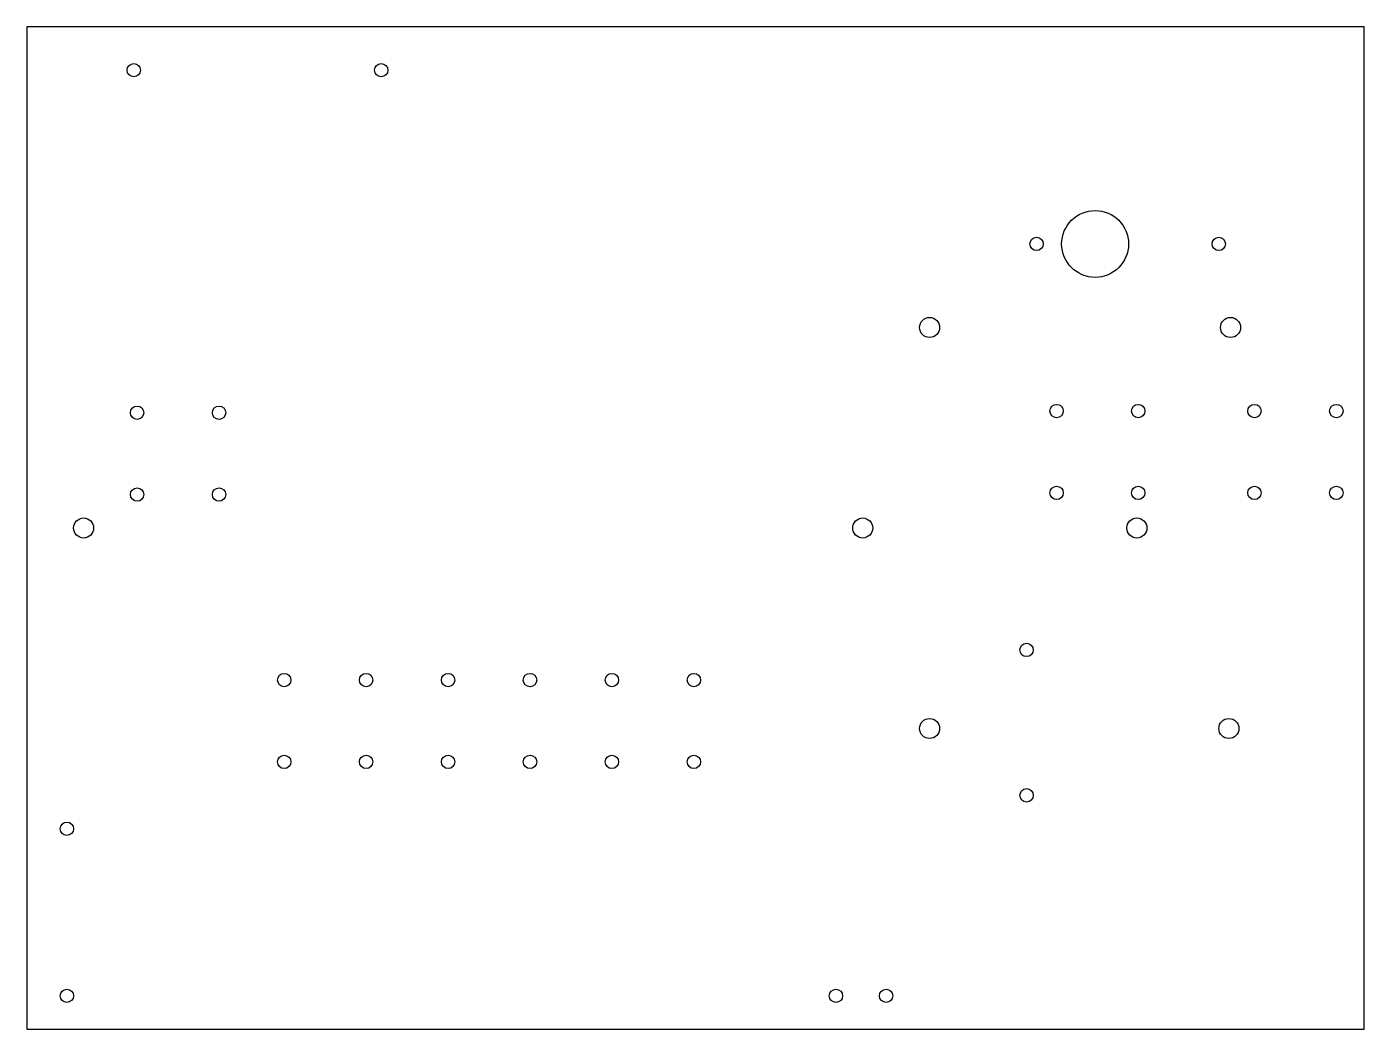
# Model space of a CAD drawing. Header units: inches. Extents: x 1363 to 2793, y 1401 to 3125.
# Drawn here: x 1362.7 to 1762.7, y 1401.3 to 1701.3 of the extents above; entities outside this region: 1.
import ezdxf

# ---------------------------------------------------------------- set-up
doc = ezdxf.new("R2010")
doc.units = ezdxf.units.IN
doc.header["$MEASUREMENT"] = 0

msp = doc.modelspace()

# ---------------------------------------------------------------- linework, layer by layer
for p, q in [((1362.69, 1701.29), (1362.69, 1401.29)), ((1762.69, 1701.29), (1362.69, 1701.29)), ((1762.69, 1401.29), (1762.69, 1701.29)), ((1762.69, 1401.29), (1762.69, 1701.29)), ((1362.69, 1401.29), (1762.69, 1401.29))]:
    msp.add_line(p, q)
for centre, radius in [((2791.37, 3122.57), 2), ((1394.69, 1688.29), 2), ((1468.69, 1688.29), 2), ((1682.19, 1636.29), 10), ((1664.69, 1636.29), 2), ((1719.19, 1636.29), 2), ((1632.69, 1611.29), 3), ((1722.69, 1611.29), 3), ((1670.69, 1586.29), 2), ((1695.09, 1586.29), 2), ((1729.84, 1586.29), 2), ((1754.34, 1586.29), 2), ((1395.69, 1585.79), 2), ((1420.19, 1585.79), 2), ((1395.69, 1561.29), 2), ((1420.19, 1561.29), 2), ((1670.69, 1561.79), 2), ((1695.09, 1561.79), 2), ((1729.84, 1561.79), 2), ((1754.34, 1561.79), 2), ((1379.69, 1551.29), 3), ((1612.69, 1551.29), 3), ((1694.69, 1551.29), 3), ((1661.69, 1514.79), 2), ((1439.69, 1505.79), 2), ((1464.19, 1505.79), 2), ((1488.69, 1505.79), 2), ((1513.19, 1505.79), 2), ((1537.69, 1505.79), 2), ((1562.19, 1505.79), 2), ((1632.69, 1491.29), 3), ((1722.19, 1491.29), 3), ((1439.69, 1481.29), 2), ((1464.19, 1481.29), 2), ((1488.69, 1481.29), 2), ((1513.19, 1481.29), 2), ((1537.69, 1481.29), 2), ((1562.19, 1481.29), 2), ((1661.69, 1471.29), 2), ((1374.69, 1461.29), 2), ((1374.69, 1411.29), 2), ((1604.69, 1411.29), 2), ((1619.69, 1411.29), 2)]:
    msp.add_circle(centre, radius)

doc.saveas('drawing.dxf')
